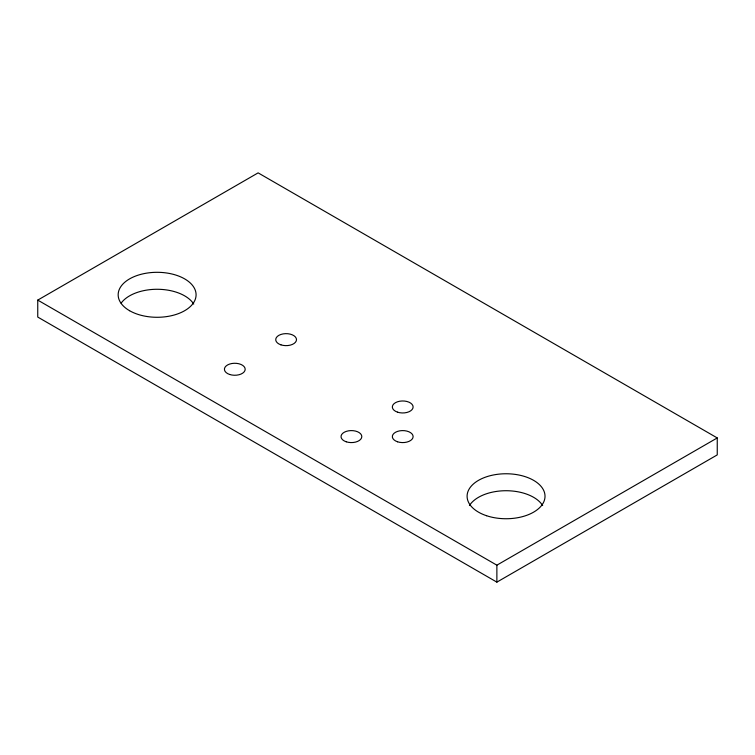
<?xml version="1.0" encoding="UTF-8"?>
<svg xmlns="http://www.w3.org/2000/svg" width="755" height="755" viewBox="0 0 755 755"><rect width="100%" height="100%" fill="white"/><g stroke="black" fill="none" stroke-linecap="round" stroke-linejoin="round"><path stroke-width="1.13" d="M37.75 300.103L258.125 172.867L717.25 437.938L717.25 454.897L496.875 582.133L37.75 317.062L37.75 300.103L496.875 565.174L717.25 437.938M496.875 565.174L496.875 582.133M121.13 303.151A38.958 22.49 0 0 1 157.974 289.278A38.958 22.49 0 0 1 193.733 304.076M469.44 505.529A38.958 22.49 0 0 1 506.058 490.722A38.958 22.49 0 0 1 542.666 505.529M486.579 515.731A38.958 22.49 0 0 0 545.016 496.252A38.958 22.49 0 0 0 486.579 476.773A38.958 22.49 0 0 0 486.579 515.731M129.577 310.701A38.958 22.49 0 0 0 194.752 300.622A38.958 22.49 0 0 0 147.036 273.074A38.958 22.49 0 0 0 129.577 310.701M280.917 344.837A10.391 6.002 0 0 0 296.498 339.646A10.391 6.002 0 0 0 280.917 334.446A10.391 6.002 0 0 0 280.917 344.837M229.605 374.461A10.391 6.002 0 0 0 245.186 369.27A10.391 6.002 0 0 0 229.605 364.07A10.391 6.002 0 0 0 229.605 374.461M397.526 412.164A10.391 6.002 0 0 0 413.117 406.973A10.391 6.002 0 0 0 397.526 401.773A10.391 6.002 0 0 0 397.526 412.164M346.215 441.788A10.391 6.002 0 0 0 361.805 436.598A10.391 6.002 0 0 0 346.215 431.398A10.391 6.002 0 0 0 346.215 441.788M397.526 441.788A10.391 6.002 0 0 0 413.117 436.598A10.391 6.002 0 0 0 397.526 431.398A10.391 6.002 0 0 0 397.526 441.788"/></g></svg>
